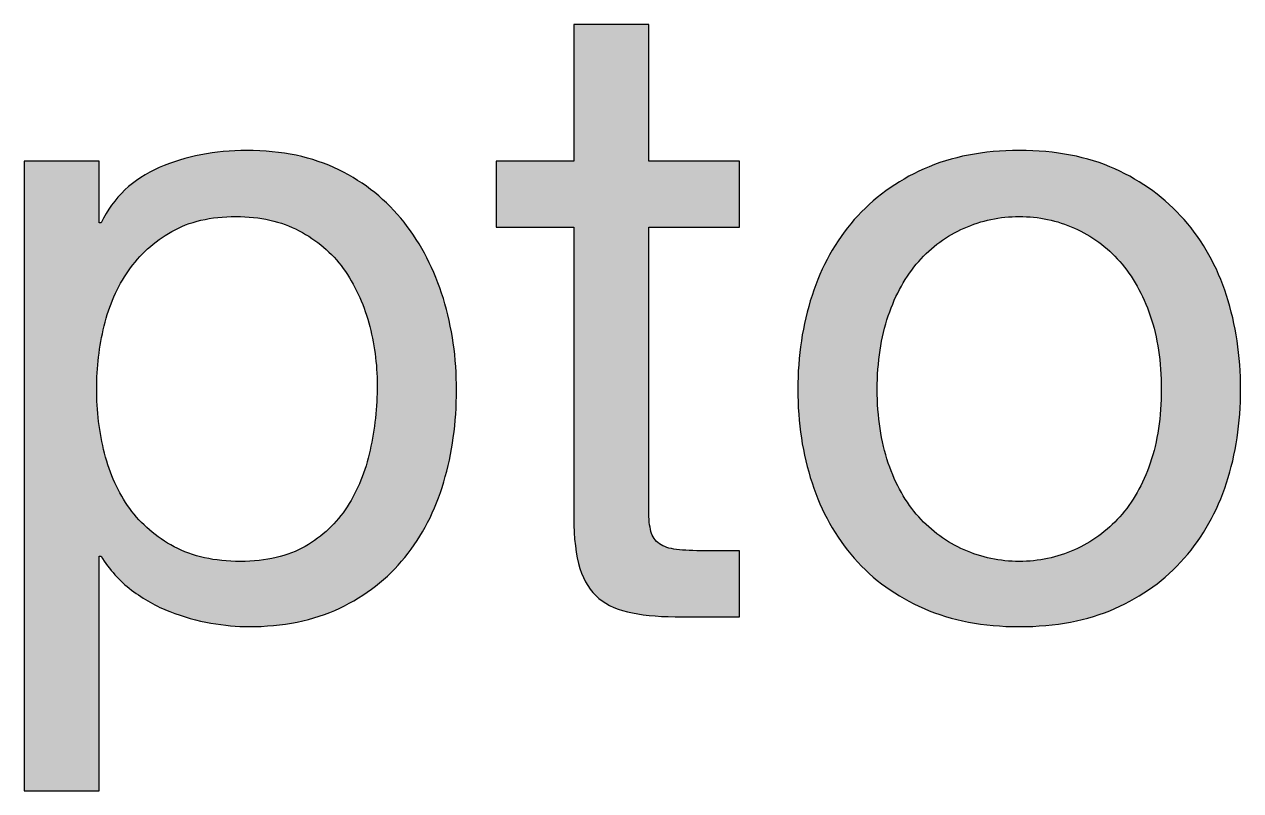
# Paper-space layout 'A2 (portrait)' of a CAD drawing. Extents: x 0 to 396, y 0 to 564.
# Drawn here: x 287.264 to 291.241, y 40.878 to 43.385 of the extents above; entities that cross this region are included whole.
import ezdxf
from ezdxf.enums import TextEntityAlignment as Align

# ---------------------------------------------------------------- set-up
doc = ezdxf.new("R2010")
doc.units = 0
doc.layers.get('0').update_dxf_attribs({"linetype": 'CONTINUOUS'})
doc.layers.get('Defpoints').update_dxf_attribs({"linetype": 'CONTINUOUS'})
doc.layers.add('JPP_Mask', color=7, linetype='CONTINUOUS')
doc.styles.add('JPP', font='arial.ttf')

# ---------------------------------------------------------------- blocks, each defined once
blk = doc.blocks.new('A2mask (portrait)')
at = {"true_color": 0x004a91}
h = blk.add_hatch(color=154, dxfattribs=at)
edge = h.paths.add_edge_path()
edge.add_spline(control_points=[(289.6027, 42.8294), (289.6027, 42.8835), (289.6027, 42.9375), (289.6027, 42.9375), (289.6027, 42.9375), (289.5841, 42.9375), (289.5563, 42.9375)], knot_values=[21.749925, 21.749925, 21.749925, 21.749925, 22.249925, 22.249925, 22.249925, 22.5, 22.5, 22.5, 22.5], degree=3, periodic=0)
edge.add_spline(control_points=[(289.5563, 42.9375), (289.5284, 42.9375), (289.4912, 42.9375), (289.4541, 42.9375)], knot_values=[21.49993, 21.49993, 21.49993, 21.49993, 21.749925, 21.749925, 21.749925, 21.749925], degree=3, periodic=0)
edge.add_spline(control_points=[(289.4541, 42.9375), (289.4355, 42.9375), (289.4169, 42.9375), (289.3995, 42.9375)], knot_values=[21.374932, 21.374932, 21.374932, 21.374932, 21.49993, 21.49993, 21.49993, 21.49993], degree=3, periodic=0)
edge.add_spline(control_points=[(289.3995, 42.9375), (289.3821, 42.9375), (289.3659, 42.9375), (289.3519, 42.9375)], knot_values=[21.249935, 21.249935, 21.249935, 21.249935, 21.374932, 21.374932, 21.374932, 21.374932], degree=3, periodic=0)
edge.add_spline(control_points=[(289.3519, 42.9375), (289.345, 42.9375), (289.3386, 42.9375), (289.3329, 42.9375)], knot_values=[21.187436, 21.187436, 21.187436, 21.187436, 21.249935, 21.249935, 21.249935, 21.249935], degree=3, periodic=0)
edge.add_spline(control_points=[(289.3329, 42.9375), (289.3273, 42.9375), (289.3223, 42.9375), (289.3183, 42.9375)], knot_values=[21.124938, 21.124938, 21.124938, 21.124938, 21.187436, 21.187436, 21.187436, 21.187436], degree=3, periodic=0)
edge.add_spline(control_points=[(289.3183, 42.9375), (289.3162, 42.9375), (289.3144, 42.9375), (289.3128, 42.9375)], knot_values=[21.093688, 21.093688, 21.093688, 21.093688, 21.124938, 21.124938, 21.124938, 21.124938], degree=3, periodic=0)
edge.add_spline(control_points=[(289.3064, 42.9375), (289.3062, 42.9375), (289.3061, 42.9375), (289.306, 42.9375)], knot_values=[21.023377, 21.023377, 21.023377, 21.023377, 21.031189, 21.031189, 21.031189, 21.031189], degree=3, periodic=0)
edge.add_spline(control_points=[(289.306, 42.9375), (289.3059, 42.9375), (289.3058, 42.9375), (289.3057, 42.9375)], knot_values=[21.015565, 21.015565, 21.015565, 21.015565, 21.023377, 21.023377, 21.023377, 21.023377], degree=3, periodic=0)
edge.add_spline(control_points=[(289.3057, 42.9375), (289.3057, 42.9375), (289.3057, 42.9375), (289.3056, 42.9375)], knot_values=[21.011659, 21.011659, 21.011659, 21.011659, 21.015565, 21.015565, 21.015565, 21.015565], degree=3, periodic=0)
edge.add_spline(control_points=[(289.3056, 42.9375), (289.3056, 42.9375), (289.3056, 42.9375), (289.3056, 42.9375)], knot_values=[21.007752, 21.007752, 21.007752, 21.007752, 21.011659, 21.011659, 21.011659, 21.011659], degree=3, periodic=0)
edge.add_spline(control_points=[(289.3056, 42.9375), (289.3056, 42.9375), (289.3055, 42.9375), (289.3055, 42.9375)], knot_values=[21.005799, 21.005799, 21.005799, 21.005799, 21.007752, 21.007752, 21.007752, 21.007752], degree=3, periodic=0)
edge.add_spline(control_points=[(289.3055, 42.9375), (289.3055, 42.9375), (289.3055, 42.9375), (289.3055, 42.9375)], knot_values=[21.003846, 21.003846, 21.003846, 21.003846, 21.005799, 21.005799, 21.005799, 21.005799], degree=3, periodic=0)
edge.add_spline(control_points=[(289.3055, 42.9375), (289.3055, 42.9375), (289.3055, 42.9375), (289.3055, 42.9375)], knot_values=[21.00287, 21.00287, 21.00287, 21.00287, 21.003846, 21.003846, 21.003846, 21.003846], degree=3, periodic=0)
edge.add_spline(control_points=[(289.3055, 42.9375), (289.3055, 42.9375), (289.3055, 42.9375), (289.3055, 42.9375)], knot_values=[21.001893, 21.001893, 21.001893, 21.001893, 21.00287, 21.00287, 21.00287, 21.00287], degree=3, periodic=0)
edge.add_spline(control_points=[(289.3055, 42.9375), (289.3055, 42.9375), (289.3055, 42.9375), (289.3055, 42.9375)], knot_values=[21.001405, 21.001405, 21.001405, 21.001405, 21.001893, 21.001893, 21.001893, 21.001893], degree=3, periodic=0)
edge.add_spline(control_points=[(289.3055, 42.9375), (289.3055, 42.9375), (289.3055, 42.9375), (289.3055, 42.9375), (289.3055, 42.9375), (289.3055, 42.9375), (289.3055, 42.9375)], knot_values=[20.99994, 20.99994, 20.99994, 20.99994, 21.001345, 21.001345, 21.001345, 21.001405, 21.001405, 21.001405, 21.001405], degree=3, periodic=0)
edge.add_spline(control_points=[(289.3055, 42.9375), (289.3055, 42.9376), (289.3055, 42.9655), (289.3055, 43.0074)], knot_values=[20.749945, 20.749945, 20.749945, 20.749945, 20.99994, 20.99994, 20.99994, 20.99994], degree=3, periodic=0)
edge.add_spline(control_points=[(289.3055, 43.0074), (289.3055, 43.0493), (289.3055, 43.1052), (289.3055, 43.1611)], knot_values=[20.49995, 20.49995, 20.49995, 20.49995, 20.749945, 20.749945, 20.749945, 20.749945], degree=3, periodic=0)
edge.add_spline(control_points=[(289.3055, 43.1611), (289.3055, 43.189), (289.3055, 43.217), (289.3055, 43.2431)], knot_values=[20.374952, 20.374952, 20.374952, 20.374952, 20.49995, 20.49995, 20.49995, 20.49995], degree=3, periodic=0)
edge.add_spline(control_points=[(289.3055, 43.2431), (289.3055, 43.2693), (289.3055, 43.2938), (289.3055, 43.3147)], knot_values=[20.249955, 20.249955, 20.249955, 20.249955, 20.374952, 20.374952, 20.374952, 20.374952], degree=3, periodic=0)
edge.add_spline(control_points=[(289.3055, 43.3147), (289.3055, 43.3252), (289.3055, 43.3348), (289.3055, 43.3433)], knot_values=[20.187456, 20.187456, 20.187456, 20.187456, 20.249955, 20.249955, 20.249955, 20.249955], degree=3, periodic=0)
edge.add_spline(control_points=[(289.3055, 43.3433), (289.3055, 43.3518), (289.3055, 43.3592), (289.3055, 43.3653)], knot_values=[20.124958, 20.124958, 20.124958, 20.124958, 20.187456, 20.187456, 20.187456, 20.187456], degree=3, periodic=0)
edge.add_spline(control_points=[(289.3055, 43.3735), (289.3055, 43.3759), (289.3055, 43.3779), (289.3055, 43.3795)], knot_values=[20.062459, 20.062459, 20.062459, 20.062459, 20.093708, 20.093708, 20.093708, 20.093708], degree=3, periodic=0)
edge.add_spline(control_points=[(289.3055, 43.3845), (289.3055, 43.3845), (289.3055, 43.3845), (289.3055, 43.3845), (289.3055, 43.3845), (289.3055, 43.3845), (289.3055, 43.3845)], knot_values=[19.999959, 19.999959, 19.999959, 19.999959, 20, 20, 20, 20.000692, 20.000692, 20.000692, 20.000692], degree=3, periodic=0)
edge.add_spline(control_points=[(289.3055, 43.3845), (289.3055, 43.3845), (289.2902, 43.3845), (289.2672, 43.3845)], knot_values=[19.749965, 19.749965, 19.749965, 19.749965, 19.999959, 19.999959, 19.999959, 19.999959], degree=3, periodic=0)
edge.add_spline(control_points=[(289.2672, 43.3845), (289.2442, 43.3845), (289.2135, 43.3845), (289.1829, 43.3845)], knot_values=[19.49997, 19.49997, 19.49997, 19.49997, 19.749965, 19.749965, 19.749965, 19.749965], degree=3, periodic=0)
edge.add_spline(control_points=[(289.1829, 43.3845), (289.1676, 43.3845), (289.1522, 43.3845), (289.1379, 43.3845)], knot_values=[19.374972, 19.374972, 19.374972, 19.374972, 19.49997, 19.49997, 19.49997, 19.49997], degree=3, periodic=0)
edge.add_spline(control_points=[(289.1379, 43.3845), (289.1235, 43.3845), (289.1101, 43.3845), (289.0986, 43.3845)], knot_values=[19.249975, 19.249975, 19.249975, 19.249975, 19.374972, 19.374972, 19.374972, 19.374972], degree=3, periodic=0)
edge.add_spline(control_points=[(289.0986, 43.3845), (289.0929, 43.3845), (289.0876, 43.3845), (289.0829, 43.3845)], knot_values=[19.187476, 19.187476, 19.187476, 19.187476, 19.249975, 19.249975, 19.249975, 19.249975], degree=3, periodic=0)
edge.add_spline(control_points=[(289.0829, 43.3845), (289.0783, 43.3845), (289.0742, 43.3845), (289.0708, 43.3845)], knot_values=[19.124977, 19.124977, 19.124977, 19.124977, 19.187476, 19.187476, 19.187476, 19.187476], degree=3, periodic=0)
edge.add_spline(control_points=[(289.0603, 43.3845), (289.0603, 43.3845), (289.0603, 43.3845), (289.0603, 43.3845), (289.0603, 43.3845), (289.0603, 43.3845), (289.0603, 43.3845)], knot_values=[18.99998, 18.99998, 18.99998, 18.99998, 19.001424, 19.001424, 19.001424, 19.001445, 19.001445, 19.001445, 19.001445], degree=3, periodic=0)
edge.add_spline(control_points=[(289.0603, 43.3845), (289.0603, 43.3845), (289.0603, 43.2728), (289.0603, 43.161)], knot_values=[18.49999, 18.49999, 18.49999, 18.49999, 18.99998, 18.99998, 18.99998, 18.99998], degree=3, periodic=0)
edge.add_spline(control_points=[(289.0603, 43.161), (289.0603, 43.0493), (289.0603, 42.9375), (289.0603, 42.9375), (289.0603, 42.9375), (289.0603, 42.9375), (289.0603, 42.9375)], knot_values=[17.999023, 17.999023, 17.999023, 17.999023, 18.499013, 18.499013, 18.499013, 18.49999, 18.49999, 18.49999, 18.49999], degree=3, periodic=0)
edge.add_spline(control_points=[(289.054, 42.9375), (289.0527, 42.9375), (289.0511, 42.9375), (289.0494, 42.9375)], knot_values=[17.875003, 17.875003, 17.875003, 17.875003, 17.906252, 17.906252, 17.906252, 17.906252], degree=3, periodic=0)
edge.add_spline(control_points=[(289.0494, 42.9375), (289.0459, 42.9375), (289.0417, 42.9375), (289.0369, 42.9375)], knot_values=[17.812504, 17.812504, 17.812504, 17.812504, 17.875003, 17.875003, 17.875003, 17.875003], degree=3, periodic=0)
edge.add_spline(control_points=[(289.0369, 42.9375), (289.0321, 42.9375), (289.0266, 42.9375), (289.0206, 42.9375)], knot_values=[17.750005, 17.750005, 17.750005, 17.750005, 17.812504, 17.812504, 17.812504, 17.812504], degree=3, periodic=0)
edge.add_spline(control_points=[(289.0206, 42.9375), (289.0088, 42.9375), (288.9949, 42.9375), (288.98, 42.9375)], knot_values=[17.625007, 17.625007, 17.625007, 17.625007, 17.750005, 17.750005, 17.750005, 17.750005], degree=3, periodic=0)
edge.add_spline(control_points=[(288.98, 42.9375), (288.9651, 42.9375), (288.9493, 42.9375), (288.9334, 42.9375)], knot_values=[17.50001, 17.50001, 17.50001, 17.50001, 17.625007, 17.625007, 17.625007, 17.625007], degree=3, periodic=0)
edge.add_spline(control_points=[(288.9334, 42.9375), (288.9017, 42.9375), (288.8699, 42.9375), (288.8462, 42.9375)], knot_values=[17.250015, 17.250015, 17.250015, 17.250015, 17.50001, 17.50001, 17.50001, 17.50001], degree=3, periodic=0)
edge.add_spline(control_points=[(288.8462, 42.9375), (288.8224, 42.9375), (288.8065, 42.9375), (288.8065, 42.9375), (288.8065, 42.9375), (288.8065, 42.9375), (288.8065, 42.9375)], knot_values=[16.999043, 16.999043, 16.999043, 16.999043, 17.249058, 17.249058, 17.249058, 17.250015, 17.250015, 17.250015, 17.250015], degree=3, periodic=0)
edge.add_spline(control_points=[(288.8065, 42.9322), (288.8065, 42.9311), (288.8065, 42.9297), (288.8065, 42.9283)], knot_values=[16.875023, 16.875023, 16.875023, 16.875023, 16.906272, 16.906272, 16.906272, 16.906272], degree=3, periodic=0)
edge.add_spline(control_points=[(288.8065, 42.9283), (288.8065, 42.9253), (288.8065, 42.9217), (288.8065, 42.9176)], knot_values=[16.812524, 16.812524, 16.812524, 16.812524, 16.875023, 16.875023, 16.875023, 16.875023], degree=3, periodic=0)
edge.add_spline(control_points=[(288.8065, 42.9176), (288.8065, 42.9135), (288.8065, 42.9088), (288.8065, 42.9037)], knot_values=[16.750025, 16.750025, 16.750025, 16.750025, 16.812524, 16.812524, 16.812524, 16.812524], degree=3, periodic=0)
edge.add_spline(control_points=[(288.8065, 42.9037), (288.8065, 42.8936), (288.8065, 42.8818), (288.8065, 42.8691)], knot_values=[16.625028, 16.625028, 16.625028, 16.625028, 16.750025, 16.750025, 16.750025, 16.750025], degree=3, periodic=0)
edge.add_spline(control_points=[(288.8065, 42.8691), (288.8065, 42.8564), (288.8065, 42.8429), (288.8065, 42.8294)], knot_values=[16.50003, 16.50003, 16.50003, 16.50003, 16.625028, 16.625028, 16.625028, 16.625028], degree=3, periodic=0)
edge.add_spline(control_points=[(288.8065, 42.8294), (288.8065, 42.8023), (288.8065, 42.7753), (288.8065, 42.755)], knot_values=[16.250035, 16.250035, 16.250035, 16.250035, 16.50003, 16.50003, 16.50003, 16.50003], degree=3, periodic=0)
edge.add_spline(control_points=[(288.8065, 42.755), (288.8065, 42.7347), (288.8065, 42.7212), (288.8065, 42.7212), (288.8065, 42.7212), (288.8065, 42.7212), (288.8065, 42.7212)], knot_values=[15.999063, 15.999063, 15.999063, 15.999063, 16.249098, 16.249098, 16.249098, 16.250035, 16.250035, 16.250035, 16.250035], degree=3, periodic=0)
edge.add_spline(control_points=[(288.8128, 42.7212), (288.8141, 42.7212), (288.8157, 42.7212), (288.8174, 42.7212)], knot_values=[15.875042, 15.875042, 15.875042, 15.875042, 15.906292, 15.906292, 15.906292, 15.906292], degree=3, periodic=0)
edge.add_spline(control_points=[(288.8174, 42.7212), (288.8209, 42.7212), (288.8251, 42.7212), (288.8299, 42.7212)], knot_values=[15.812544, 15.812544, 15.812544, 15.812544, 15.875042, 15.875042, 15.875042, 15.875042], degree=3, periodic=0)
edge.add_spline(control_points=[(288.8299, 42.7212), (288.8347, 42.7212), (288.8402, 42.7212), (288.8461, 42.7212)], knot_values=[15.750045, 15.750045, 15.750045, 15.750045, 15.812544, 15.812544, 15.812544, 15.812544], degree=3, periodic=0)
edge.add_spline(control_points=[(288.8461, 42.7212), (288.858, 42.7212), (288.8719, 42.7212), (288.8868, 42.7212)], knot_values=[15.625048, 15.625048, 15.625048, 15.625048, 15.750045, 15.750045, 15.750045, 15.750045], degree=3, periodic=0)
edge.add_spline(control_points=[(288.8868, 42.7212), (288.9017, 42.7212), (288.9175, 42.7212), (288.9334, 42.7212)], knot_values=[15.50005, 15.50005, 15.50005, 15.50005, 15.625048, 15.625048, 15.625048, 15.625048], degree=3, periodic=0)
edge.add_spline(control_points=[(288.9334, 42.7212), (288.9651, 42.7212), (288.9968, 42.7212), (289.0206, 42.7212)], knot_values=[15.250055, 15.250055, 15.250055, 15.250055, 15.50005, 15.50005, 15.50005, 15.50005], degree=3, periodic=0)
edge.add_spline(control_points=[(289.0206, 42.7212), (289.0444, 42.7212), (289.0603, 42.7212), (289.0603, 42.7212), (289.0603, 42.7212), (289.0603, 42.7212), (289.0603, 42.7212)], knot_values=[14.999572, 14.999572, 14.999572, 14.999572, 15.249627, 15.249627, 15.249627, 15.250055, 15.250055, 15.250055, 15.250055], degree=3, periodic=0)
edge.add_spline(control_points=[(289.0603, 42.7151), (289.0603, 42.7138), (289.0603, 42.7123), (289.0603, 42.7105)], knot_values=[14.937561, 14.937561, 14.937561, 14.937561, 14.953186, 14.953186, 14.953186, 14.953186], degree=3, periodic=0)
edge.add_spline(control_points=[(289.0603, 42.7105), (289.0603, 42.7071), (289.0603, 42.7028), (289.0603, 42.6978)], knot_values=[14.906312, 14.906312, 14.906312, 14.906312, 14.937561, 14.937561, 14.937561, 14.937561], degree=3, periodic=0)
edge.add_spline(control_points=[(289.0603, 42.6978), (289.0603, 42.6927), (289.0603, 42.6869), (289.0603, 42.6805)], knot_values=[14.875063, 14.875063, 14.875063, 14.875063, 14.906312, 14.906312, 14.906312, 14.906312], degree=3, periodic=0)
edge.add_spline(control_points=[(289.0603, 42.6805), (289.0603, 42.6675), (289.0603, 42.6517), (289.0603, 42.6337)], knot_values=[14.812564, 14.812564, 14.812564, 14.812564, 14.875063, 14.875063, 14.875063, 14.875063], degree=3, periodic=0)
edge.add_spline(control_points=[(289.0603, 42.6337), (289.0603, 42.6156), (289.0603, 42.5952), (289.0603, 42.573)], knot_values=[14.750065, 14.750065, 14.750065, 14.750065, 14.812564, 14.812564, 14.812564, 14.812564], degree=3, periodic=0)
edge.add_spline(control_points=[(289.0603, 42.573), (289.0603, 42.5286), (289.0603, 42.4767), (289.0603, 42.4211)], knot_values=[14.625068, 14.625068, 14.625068, 14.625068, 14.750065, 14.750065, 14.750065, 14.750065], degree=3, periodic=0)
edge.add_spline(control_points=[(289.0603, 42.4211), (289.0603, 42.3655), (289.0603, 42.3062), (289.0603, 42.2469)], knot_values=[14.50007, 14.50007, 14.50007, 14.50007, 14.625068, 14.625068, 14.625068, 14.625068], degree=3, periodic=0)
edge.add_spline(control_points=[(289.0603, 42.2469), (289.0603, 42.1284), (289.0603, 42.0098), (289.0603, 41.9208)], knot_values=[14.250075, 14.250075, 14.250075, 14.250075, 14.50007, 14.50007, 14.50007, 14.50007], degree=3, periodic=0)
edge.add_spline(control_points=[(289.0603, 41.9208), (289.0603, 41.8318), (289.0603, 41.7725), (289.0603, 41.7725), (289.0603, 41.7033), (289.0673, 41.6473), (289.0805, 41.6052)], knot_values=[13, 13, 13, 13, 13.250075, 13.250075, 13.250075, 14.250075, 14.250075, 14.250075, 14.250075], degree=3, periodic=0)
edge.add_spline(control_points=[(289.0805, 41.6052), (289.0941, 41.5628), (289.1146, 41.53), (289.1425, 41.5071)], knot_values=[12, 12, 12, 12, 13, 13, 13, 13], degree=3, periodic=0)
edge.add_spline(control_points=[(289.1425, 41.5071), (289.1703, 41.4839), (289.2071, 41.468), (289.2522, 41.4594), (289.2972, 41.4508), (289.3516, 41.4465), (289.4152, 41.4465)], knot_values=[10, 10, 10, 10, 11, 11, 11, 12, 12, 12, 12], degree=3, periodic=0)
edge.add_spline(control_points=[(289.4152, 41.4465), (289.4152, 41.4465), (289.6027, 41.4465), (289.6027, 41.4465), (289.6027, 41.4465), (289.6027, 41.5006), (289.6027, 41.5547)], knot_values=[8.5, 8.5, 8.5, 8.5, 9.5, 9.5, 9.5, 10, 10, 10, 10], degree=3, periodic=0)
edge.add_spline(control_points=[(289.6027, 41.5547), (289.6027, 41.6087), (289.6027, 41.6628), (289.6027, 41.6628)], knot_values=[8, 8, 8, 8, 8.5, 8.5, 8.5, 8.5], degree=3, periodic=0)
edge.add_spline(control_points=[(289.6027, 41.6628), (289.6027, 41.6628), (289.4901, 41.6628), (289.4901, 41.6628)], knot_values=[7.00001, 7.00001, 7.00001, 7.00001, 7.99999, 7.99999, 7.99999, 7.99999], degree=3, periodic=0)
edge.add_spline(control_points=[(289.4901, 41.6628), (289.4516, 41.6628), (289.4205, 41.6642), (289.3963, 41.6671)], knot_values=[6, 6, 6, 6, 7, 7, 7, 7], degree=3, periodic=0)
edge.add_spline(control_points=[(289.3963, 41.6671), (289.3724, 41.6701), (289.3536, 41.6761), (289.3403, 41.6857)], knot_values=[5, 5, 5, 5, 6, 6, 6, 6], degree=3, periodic=0)
edge.add_spline(control_points=[(289.3403, 41.6857), (289.3267, 41.6953), (289.3174, 41.7089), (289.3128, 41.7261)], knot_values=[4, 4, 4, 4, 5, 5, 5, 5], degree=3, periodic=0)
edge.add_spline(control_points=[(289.3128, 41.7261), (289.3078, 41.7437), (289.3055, 41.7666), (289.3055, 41.7954)], knot_values=[3, 3, 3, 3, 4, 4, 4, 4], degree=3, periodic=0)
edge.add_spline(control_points=[(289.3055, 41.7954), (289.3055, 41.7954), (289.3055, 42.7212), (289.3055, 42.7212), (289.3055, 42.7212), (289.3798, 42.7212), (289.4541, 42.7212)], knot_values=[1.5, 1.5, 1.5, 1.5, 2.5, 2.5, 2.5, 3, 3, 3, 3], degree=3, periodic=0)
edge.add_spline(control_points=[(289.4541, 42.7212), (289.5284, 42.7212), (289.6027, 42.7212), (289.6027, 42.7212), (289.6027, 42.7212), (289.6027, 42.7753), (289.6027, 42.8294)], knot_values=[0.5, 0.5, 0.5, 0.5, 1, 1, 1, 1.5, 1.5, 1.5, 1.5], degree=3, periodic=0)
h = blk.add_hatch(color=154, dxfattribs=at)
edge = h.paths.add_edge_path(flags=16)
edge.add_spline(control_points=[(288.39, 42.4084), (288.3718, 42.4747), (288.3439, 42.5336), (288.3065, 42.5857), (288.269, 42.6377), (288.2207, 42.6788), (288.162, 42.7096), (288.1034, 42.7404), (288.0348, 42.756), (287.9559, 42.756), (287.8734, 42.756), (287.8032, 42.7394), (287.7455, 42.7069), (287.6879, 42.6741), (287.6405, 42.6314), (287.604, 42.5784), (287.5676, 42.5257), (287.5411, 42.4654), (287.5248, 42.3981), (287.5086, 42.3308), (287.5003, 42.2626), (287.5003, 42.1933), (287.5003, 42.1204), (287.5089, 42.0495), (287.5262, 41.9816), (287.5434, 41.9133), (287.5709, 41.853), (287.6083, 41.8013), (287.6458, 41.7493), (287.6945, 41.7076), (287.7541, 41.6758), (287.8138, 41.644), (287.8857, 41.628), (287.9705, 41.628), (288.055, 41.628), (288.1256, 41.6446), (288.1822, 41.6771), (288.2389, 41.7099), (288.2846, 41.753), (288.3194, 41.807), (288.3539, 41.8607), (288.379, 41.9223), (288.3943, 41.9915), (288.4099, 42.0608), (288.4175, 42.132), (288.4175, 42.2049), (288.4175, 42.2742), (288.4082, 42.3421), (288.39, 42.4084)], knot_values=[0, 0, 0, 0, 1, 1, 1, 2, 2, 2, 3, 3, 3, 4, 4, 4, 5, 5, 5, 6, 6, 6, 7, 7, 7, 8, 8, 8, 9, 9, 9, 10, 10, 10, 11, 11, 11, 12, 12, 12, 13, 13, 13, 14, 14, 14, 15, 15, 15, 16, 16, 16, 16], degree=3, periodic=0)
edge = h.paths.add_edge_path()
edge.add_spline(control_points=[(287.5089, 42.9375), (287.5089, 42.9375), (287.5089, 42.7358), (287.5089, 42.7358), (287.5089, 42.7358), (287.5146, 42.7358), (287.5146, 42.7358), (287.555, 42.8183), (287.6186, 42.8786), (287.7051, 42.916), (287.7916, 42.9535), (287.8867, 42.972), (287.9907, 42.972), (288.106, 42.972), (288.2064, 42.9508), (288.2919, 42.9087), (288.3774, 42.8663), (288.4486, 42.8093), (288.5053, 42.7371), (288.562, 42.6648), (288.605, 42.5817), (288.6339, 42.4876), (288.6627, 42.3935), (288.6769, 42.2934), (288.6769, 42.1877), (288.6769, 42.082), (288.663, 41.9819), (288.6352, 41.8878), (288.6073, 41.7934), (288.5649, 41.7112), (288.5083, 41.6413), (288.4516, 41.5711), (288.3804, 41.5157), (288.2949, 41.4753), (288.2094, 41.4349), (288.1097, 41.4147), (287.9963, 41.4147), (287.9599, 41.4147), (287.9188, 41.4186), (287.8737, 41.4263), (287.8287, 41.4339), (287.7839, 41.4465), (287.7395, 41.4637), (287.6955, 41.4809), (287.6537, 41.5045), (287.6143, 41.5343), (287.5749, 41.5641), (287.5417, 41.6012), (287.5146, 41.6456), (287.5146, 41.6456), (287.5089, 41.6456), (287.5089, 41.6456), (287.5089, 41.6456), (287.5089, 40.8782), (287.5089, 40.8782), (287.5089, 40.8782), (287.2637, 40.8782), (287.2637, 40.8782), (287.2637, 40.8782), (287.2637, 42.9375), (287.2637, 42.9375), (287.2637, 42.9375), (287.5089, 42.9375), (287.5089, 42.9375)], knot_values=[0, 0, 0, 0, 1, 1, 1, 2, 2, 2, 3, 3, 3, 4, 4, 4, 5, 5, 5, 6, 6, 6, 7, 7, 7, 8, 8, 8, 9, 9, 9, 10, 10, 10, 11, 11, 11, 12, 12, 12, 13, 13, 13, 14, 14, 14, 15, 15, 15, 16, 16, 16, 17, 17, 17, 18, 18, 18, 19, 19, 19, 20, 20, 20, 21, 21, 21, 21], degree=3, periodic=0)
h = blk.add_hatch(color=154, dxfattribs=at)
edge = h.paths.add_edge_path(flags=16)
edge.add_spline(control_points=[(290.0888, 41.9498), (290.1127, 41.8795), (290.1458, 41.8209), (290.1882, 41.7738), (290.2303, 41.7268), (290.28, 41.6907), (290.3367, 41.6658), (290.3933, 41.6406), (290.4536, 41.628), (290.5169, 41.628), (290.5805, 41.628), (290.6405, 41.6406), (290.6972, 41.6658), (290.7538, 41.6907), (290.8035, 41.7268), (290.8456, 41.7738), (290.888, 41.8209), (290.9212, 41.8795), (290.9454, 41.9498), (290.9692, 42.02), (290.9811, 42.1002), (290.9811, 42.1907), (290.9811, 42.2808), (290.9692, 42.3613), (290.9454, 42.4312), (290.9212, 42.5015), (290.888, 42.5608), (290.8456, 42.6088), (290.8035, 42.6569), (290.7538, 42.6933), (290.6972, 42.7182), (290.6405, 42.7434), (290.5805, 42.756), (290.5169, 42.756), (290.4536, 42.756), (290.3933, 42.7434), (290.3367, 42.7182), (290.28, 42.6933), (290.2303, 42.6569), (290.1882, 42.6088), (290.1458, 42.5608), (290.1127, 42.5015), (290.0888, 42.4312), (290.0646, 42.3613), (290.0527, 42.2808), (290.0527, 42.1907), (290.0527, 42.1002), (290.0646, 42.02), (290.0888, 41.9498)], knot_values=[0, 0, 0, 0, 1, 1, 1, 2, 2, 2, 3, 3, 3, 4, 4, 4, 5, 5, 5, 6, 6, 6, 7, 7, 7, 8, 8, 8, 9, 9, 9, 10, 10, 10, 11, 11, 11, 12, 12, 12, 13, 13, 13, 14, 14, 14, 15, 15, 15, 16, 16, 16, 16], degree=3, periodic=0)
edge = h.paths.add_edge_path()
edge.add_spline(control_points=[(289.8393, 42.4978), (289.8698, 42.5929), (289.9162, 42.6755), (289.9775, 42.7457), (290.0391, 42.8159), (290.115, 42.8713), (290.2055, 42.9117), (290.2959, 42.9518), (290.3996, 42.972), (290.5169, 42.972), (290.6362, 42.972), (290.7406, 42.9518), (290.8297, 42.9117), (290.9192, 42.8713), (290.9947, 42.8159), (291.0564, 42.7457), (291.1177, 42.6755), (291.1641, 42.5929), (291.1945, 42.4978), (291.2254, 42.4024), (291.2409, 42.3), (291.2409, 42.1907), (291.2409, 42.081), (291.2254, 41.979), (291.1945, 41.8848), (291.1641, 41.7907), (291.1177, 41.7086), (291.0564, 41.6383), (290.9947, 41.5681), (290.9192, 41.5134), (290.8297, 41.474), (290.7406, 41.4345), (290.6362, 41.4147), (290.5169, 41.4147), (290.3996, 41.4147), (290.2959, 41.4345), (290.2055, 41.474), (290.115, 41.5134), (290.0391, 41.5681), (289.9775, 41.6383), (289.9162, 41.7086), (289.8698, 41.7907), (289.8393, 41.8848), (289.8085, 41.979), (289.7929, 42.081), (289.7929, 42.1907), (289.7929, 42.3), (289.8085, 42.4024), (289.8393, 42.4978)], knot_values=[0, 0, 0, 0, 1, 1, 1, 2, 2, 2, 3, 3, 3, 4, 4, 4, 5, 5, 5, 6, 6, 6, 7, 7, 7, 8, 8, 8, 9, 9, 9, 10, 10, 10, 11, 11, 11, 12, 12, 12, 13, 13, 13, 14, 14, 14, 15, 15, 15, 16, 16, 16, 16], degree=3, periodic=0)
at = {"layer": 'Defpoints', "color": 154, "true_color": 0x004a91}
for points, knots in [([(289.6027, 42.9375), (289.6027, 42.9375), (289.6027, 42.7212), (289.6027, 42.7212), (289.6027, 42.7212), (289.3055, 42.7212), (289.3055, 42.7212), (289.3055, 42.7212), (289.3055, 41.7954), (289.3055, 41.7954), (289.3055, 41.7666), (289.3078, 41.7437), (289.3128, 41.7261), (289.3174, 41.7089), (289.3267, 41.6953), (289.3403, 41.6857), (289.3536, 41.6761), (289.3724, 41.6701), (289.3963, 41.6671), (289.4205, 41.6642), (289.4516, 41.6628), (289.4901, 41.6628), (289.4901, 41.6628), (289.6027, 41.6628), (289.6027, 41.6628), (289.6027, 41.6628), (289.6027, 41.4465), (289.6027, 41.4465), (289.6027, 41.4465), (289.4152, 41.4465), (289.4152, 41.4465), (289.3516, 41.4465), (289.2972, 41.4508), (289.2522, 41.4594), (289.2071, 41.468), (289.1703, 41.4839), (289.1425, 41.5071), (289.1146, 41.53), (289.0941, 41.5628), (289.0805, 41.6052), (289.0673, 41.6473), (289.0603, 41.7033), (289.0603, 41.7725), (289.0603, 41.7725), (289.0603, 42.7212), (289.0603, 42.7212), (289.0603, 42.7212), (288.8065, 42.7212), (288.8065, 42.7212), (288.8065, 42.7212), (288.8065, 42.9375), (288.8065, 42.9375), (288.8065, 42.9375), (289.0603, 42.9375), (289.0603, 42.9375), (289.0603, 42.9375), (289.0603, 43.3845), (289.0603, 43.3845), (289.0603, 43.3845), (289.3055, 43.3845), (289.3055, 43.3845), (289.3055, 43.3845), (289.3055, 42.9375), (289.3055, 42.9375), (289.3055, 42.9375), (289.6027, 42.9375), (289.6027, 42.9375)], [0, 0, 0, 0, 1, 1, 1, 2, 2, 2, 3, 3, 3, 4, 4, 4, 5, 5, 5, 6, 6, 6, 7, 7, 7, 8, 8, 8, 9, 9, 9, 10, 10, 10, 11, 11, 11, 12, 12, 12, 13, 13, 13, 14, 14, 14, 15, 15, 15, 16, 16, 16, 17, 17, 17, 18, 18, 18, 19, 19, 19, 20, 20, 20, 21, 21, 21, 22, 22, 22, 22]), ([(287.5089, 42.9375), (287.5089, 42.9375), (287.5089, 42.7358), (287.5089, 42.7358), (287.5089, 42.7358), (287.5146, 42.7358), (287.5146, 42.7358), (287.555, 42.8183), (287.6186, 42.8786), (287.7051, 42.916), (287.7916, 42.9535), (287.8867, 42.972), (287.9907, 42.972), (288.106, 42.972), (288.2064, 42.9508), (288.2919, 42.9087), (288.3774, 42.8663), (288.4486, 42.8093), (288.5053, 42.7371), (288.562, 42.6648), (288.605, 42.5817), (288.6339, 42.4876), (288.6627, 42.3935), (288.6769, 42.2934), (288.6769, 42.1877), (288.6769, 42.082), (288.663, 41.9819), (288.6352, 41.8878), (288.6073, 41.7934), (288.5649, 41.7112), (288.5083, 41.6413), (288.4516, 41.5711), (288.3804, 41.5157), (288.2949, 41.4753), (288.2094, 41.4349), (288.1097, 41.4147), (287.9963, 41.4147), (287.9599, 41.4147), (287.9188, 41.4186), (287.8737, 41.4263), (287.8287, 41.4339), (287.7839, 41.4465), (287.7395, 41.4637), (287.6955, 41.4809), (287.6537, 41.5045), (287.6143, 41.5343), (287.5749, 41.5641), (287.5417, 41.6012), (287.5146, 41.6456), (287.5146, 41.6456), (287.5089, 41.6456), (287.5089, 41.6456), (287.5089, 41.6456), (287.5089, 40.8782), (287.5089, 40.8782), (287.5089, 40.8782), (287.2637, 40.8782), (287.2637, 40.8782), (287.2637, 40.8782), (287.2637, 42.9375), (287.2637, 42.9375), (287.2637, 42.9375), (287.5089, 42.9375), (287.5089, 42.9375)], [0, 0, 0, 0, 1, 1, 1, 2, 2, 2, 3, 3, 3, 4, 4, 4, 5, 5, 5, 6, 6, 6, 7, 7, 7, 8, 8, 8, 9, 9, 9, 10, 10, 10, 11, 11, 11, 12, 12, 12, 13, 13, 13, 14, 14, 14, 15, 15, 15, 16, 16, 16, 17, 17, 17, 18, 18, 18, 19, 19, 19, 20, 20, 20, 21, 21, 21, 21]), ([(289.8393, 42.4978), (289.8698, 42.5929), (289.9162, 42.6755), (289.9775, 42.7457), (290.0391, 42.8159), (290.115, 42.8713), (290.2055, 42.9117), (290.2959, 42.9518), (290.3996, 42.972), (290.5169, 42.972), (290.6362, 42.972), (290.7406, 42.9518), (290.8297, 42.9117), (290.9192, 42.8713), (290.9947, 42.8159), (291.0564, 42.7457), (291.1177, 42.6755), (291.1641, 42.5929), (291.1945, 42.4978), (291.2254, 42.4024), (291.2409, 42.3), (291.2409, 42.1907), (291.2409, 42.081), (291.2254, 41.979), (291.1945, 41.8848), (291.1641, 41.7907), (291.1177, 41.7086), (291.0564, 41.6383), (290.9947, 41.5681), (290.9192, 41.5134), (290.8297, 41.474), (290.7406, 41.4345), (290.6362, 41.4147), (290.5169, 41.4147), (290.3996, 41.4147), (290.2959, 41.4345), (290.2055, 41.474), (290.115, 41.5134), (290.0391, 41.5681), (289.9775, 41.6383), (289.9162, 41.7086), (289.8698, 41.7907), (289.8393, 41.8848), (289.8085, 41.979), (289.7929, 42.081), (289.7929, 42.1907), (289.7929, 42.3), (289.8085, 42.4024), (289.8393, 42.4978)], [0, 0, 0, 0, 1, 1, 1, 2, 2, 2, 3, 3, 3, 4, 4, 4, 5, 5, 5, 6, 6, 6, 7, 7, 7, 8, 8, 8, 9, 9, 9, 10, 10, 10, 11, 11, 11, 12, 12, 12, 13, 13, 13, 14, 14, 14, 15, 15, 15, 16, 16, 16, 16]), ([(288.39, 42.4084), (288.3718, 42.4747), (288.3439, 42.5336), (288.3065, 42.5857), (288.269, 42.6377), (288.2207, 42.6788), (288.162, 42.7096), (288.1034, 42.7404), (288.0348, 42.756), (287.9559, 42.756), (287.8734, 42.756), (287.8032, 42.7394), (287.7455, 42.7069), (287.6879, 42.6741), (287.6405, 42.6314), (287.604, 42.5784), (287.5676, 42.5257), (287.5411, 42.4654), (287.5248, 42.3981), (287.5086, 42.3308), (287.5003, 42.2626), (287.5003, 42.1933), (287.5003, 42.1204), (287.5089, 42.0495), (287.5262, 41.9816), (287.5434, 41.9133), (287.5709, 41.853), (287.6083, 41.8013), (287.6458, 41.7493), (287.6945, 41.7076), (287.7541, 41.6758), (287.8138, 41.644), (287.8857, 41.628), (287.9705, 41.628), (288.055, 41.628), (288.1256, 41.6446), (288.1822, 41.6771), (288.2389, 41.7099), (288.2846, 41.753), (288.3194, 41.807), (288.3539, 41.8607), (288.379, 41.9223), (288.3943, 41.9915), (288.4099, 42.0608), (288.4175, 42.132), (288.4175, 42.2049), (288.4175, 42.2742), (288.4082, 42.3421), (288.39, 42.4084)], [0, 0, 0, 0, 1, 1, 1, 2, 2, 2, 3, 3, 3, 4, 4, 4, 5, 5, 5, 6, 6, 6, 7, 7, 7, 8, 8, 8, 9, 9, 9, 10, 10, 10, 11, 11, 11, 12, 12, 12, 13, 13, 13, 14, 14, 14, 15, 15, 15, 16, 16, 16, 16]), ([(290.0888, 41.9498), (290.1127, 41.8795), (290.1458, 41.8209), (290.1882, 41.7738), (290.2303, 41.7268), (290.28, 41.6907), (290.3367, 41.6658), (290.3933, 41.6406), (290.4536, 41.628), (290.5169, 41.628), (290.5805, 41.628), (290.6405, 41.6406), (290.6972, 41.6658), (290.7538, 41.6907), (290.8035, 41.7268), (290.8456, 41.7738), (290.888, 41.8209), (290.9212, 41.8795), (290.9454, 41.9498), (290.9692, 42.02), (290.9811, 42.1002), (290.9811, 42.1907), (290.9811, 42.2808), (290.9692, 42.3613), (290.9454, 42.4312), (290.9212, 42.5015), (290.888, 42.5608), (290.8456, 42.6088), (290.8035, 42.6569), (290.7538, 42.6933), (290.6972, 42.7182), (290.6405, 42.7434), (290.5805, 42.756), (290.5169, 42.756), (290.4536, 42.756), (290.3933, 42.7434), (290.3367, 42.7182), (290.28, 42.6933), (290.2303, 42.6569), (290.1882, 42.6088), (290.1458, 42.5608), (290.1127, 42.5015), (290.0888, 42.4312), (290.0646, 42.3613), (290.0527, 42.2808), (290.0527, 42.1907), (290.0527, 42.1002), (290.0646, 42.02), (290.0888, 41.9498)], [0, 0, 0, 0, 1, 1, 1, 2, 2, 2, 3, 3, 3, 4, 4, 4, 5, 5, 5, 6, 6, 6, 7, 7, 7, 8, 8, 8, 9, 9, 9, 10, 10, 10, 11, 11, 11, 12, 12, 12, 13, 13, 13, 14, 14, 14, 15, 15, 15, 16, 16, 16, 16])]:
    blk.add_open_spline(points, degree=3, knots=knots, dxfattribs=at)
at = {"color": 7, "style": 'JPP'}
for tag, p in [('Client', (348.6, 80.5)), ('Project1', (348.6, 63)), ('Project2', (348.6, 57.75)), ('Project3', (348.6, 52.5)), ('Title1', (348.6, 40.25)), ('Title2', (348.6, 35)), ('Title3', (348.6, 29.75)), ('Status', (273, 5.25))]:
    blk.add_attdef(tag, text='', height=2.5, dxfattribs=at).set_placement(p, align=Align.MIDDLE_LEFT)
at = {"color": 2, "style": 'JPP'}
for tag, p in [('Scale', (292.25, 17.5)), ('Checked', (355.25, 17.5)), ('Drawn', (323.75, 17.5)), ('Date', (386.75, 17.5))]:
    blk.add_attdef(tag, text='', height=1.4, dxfattribs=at).set_placement(p, align=Align.MIDDLE_CENTER)
at = {"color": 6, "style": 'JPP'}
for tag, p in [('Ref', (336, 5.25)), ('DrgNo.', (365.4, 5.25))]:
    blk.add_attdef(tag, text='', height=2.8, dxfattribs=at).set_placement(p, align=Align.MIDDLE_LEFT)
blk.add_attdef('Rev', text='', height=2.8, dxfattribs=at).set_placement((389.3923, 5.25), align=Align.MIDDLE_CENTER)

psp = doc.layouts.new('A2 (portrait)')

# ---------------------------------------------------------------- block references
at = {"layer": 'JPP_Mask'}
psp.add_blockref('A2mask (portrait)', (0, 0), dxfattribs=at)

doc.saveas('drawing.dxf')
